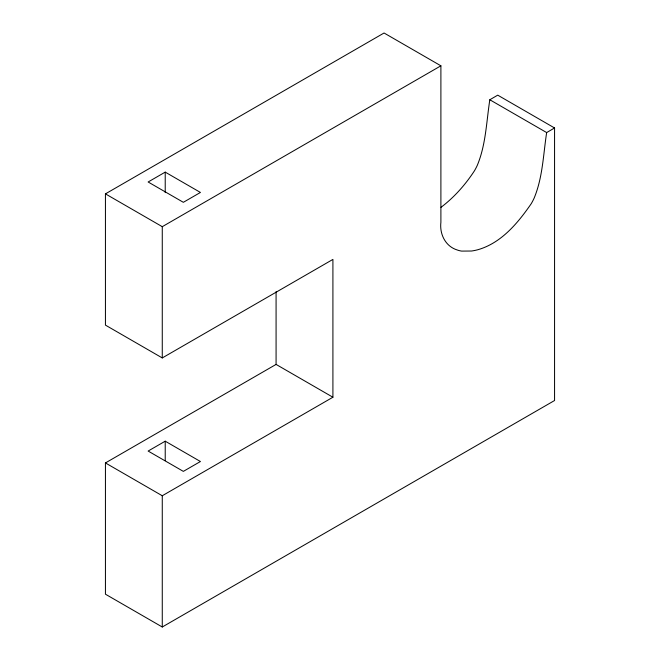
<?xml version="1.0" encoding="UTF-8"?>
<svg xmlns="http://www.w3.org/2000/svg" width="660" height="660" viewBox="0 0 660 660"><rect width="100%" height="100%" fill="white"/><g stroke="black" fill="none" stroke-linecap="round" stroke-linejoin="round"><path stroke-width="0.99" d="M554.565 127.974L546.653 132.569C543.279 154.506 542.759 177.375 534.146 198.107A34.287 19.8 -60 0 1 531.193 203.758C517.976 222.907 501.633 242.657 478.492 249.546A92.103 53.179 -60 0 1 471.512 251.023L461.62 251.097A64.325 37.133 -60 0 1 457.248 249.983C445.442 246.403 439.469 234.118 440.896 222.263L440.896 65.81L384.062 33L105.435 193.867L105.435 325.116L162.269 357.935L332.912 259.413L332.912 397.229L276.078 364.411L105.435 462.932L105.435 594.19L162.269 627L554.565 400.513L554.565 127.974L497.731 95.156L489.819 99.759C486.42 121.679 485.941 144.565 477.312 165.297A34.287 19.8 -60 0 1 474.358 170.948C465.333 184.734 454.187 197.365 441.012 207.314M165.223 172.12L148.129 181.987L183.348 202.315L200.434 192.448L165.223 172.12L165.223 192.621M105.435 193.867L162.269 226.677L440.896 65.81M165.223 441.185L148.129 451.052L183.348 471.38L200.434 461.521L165.223 441.185L165.223 460.672M105.435 462.932L162.269 495.751L332.912 397.229M489.819 99.759L546.653 132.569M276.078 291.679L276.078 364.411M162.269 226.677L162.269 357.935M162.269 495.751L162.269 627"/></g></svg>
